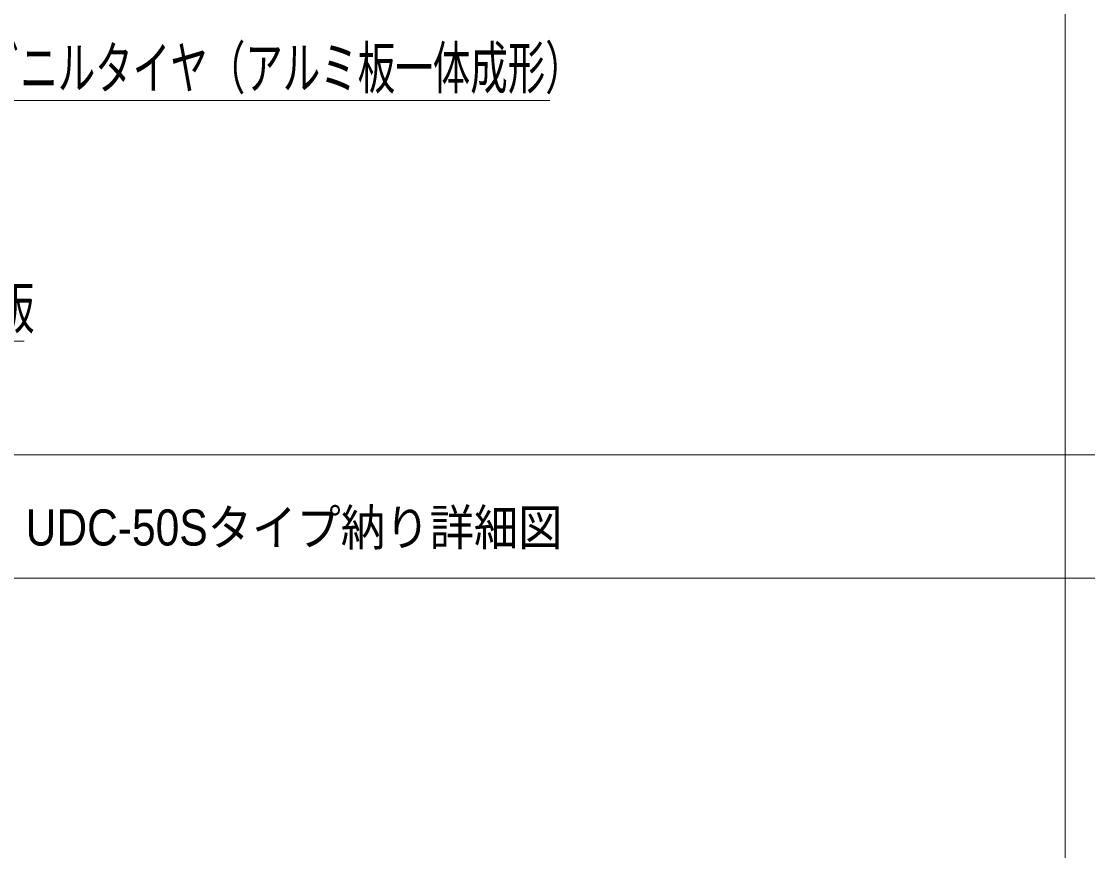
# Model space of a CAD drawing. Units: millimetres, scale not verified. Extents: x -401 to 399, y -277 to 277.
# Drawn here: x -228.4 to -68.3, y -152.4 to -27.9 of the extents above; entities that cross this region are included whole.
import ezdxf
from ezdxf.enums import TextEntityAlignment as Align

# ---------------------------------------------------------------- set-up
doc = ezdxf.new("R2010")
doc.units = ezdxf.units.MM
doc.header["$LTSCALE"] = 2
doc.layers.add('0-0_zumenwaku', color=5, linetype='Continuous', lineweight=9)
doc.layers.add('0-F_6文字', color=2, linetype='Continuous', lineweight=9)
doc.layers.add('0-1_moji', color=2, linetype='Continuous')
doc.styles.add('ＭＳ ゴシック', font='')
doc.styles.add('ＭＳ Ｐゴシック', font='')
doc.styles.get('ＭＳ ゴシック').set_extended_font_data('MS Gothic')
doc.styles.get('ＭＳ Ｐゴシック').set_extended_font_data('MS PGothic')

# ---------------------------------------------------------------- blocks, each defined once
blk = doc.blocks.new('MLeader4')
at = {"layer": '0-F_6文字'}
blk.add_line((-261.148, -59.753), (-262.332, -56.952), dxfattribs=at)
at = {"layer": '0-F_6文字', "color": 1}
blk.add_line((-249.218, -75.937), (-227.973, -75.937), dxfattribs=at)
at = {"layer": '0-F_6文字'}
blk.add_lwpolyline([(-260.303, -59.218), (-262.332, -56.952), (-260.725, -59.486)], dxfattribs=at)
at = {"layer": '0-F_6文字', "color": 1}
blk.add_lwpolyline([(-260.725, -59.486), (-250.298, -75.937), (-249.218, -75.937)], dxfattribs=at)
at = {"layer": '0-F_6文字', "style": 'ＭＳ ゴシック', "width": 0.65}
blk.add_text('アルミ板', height=6.349, dxfattribs=at).set_placement((-248.948, -75.97), align=Align.BOTTOM_LEFT)
blk = doc.blocks.new('MLeader5')
at = {"layer": '0-F_6文字', "color": 1}
blk.add_line((-233.84, -39.779), (-149.071, -39.779), dxfattribs=at)
at = {"layer": '0-F_6文字'}
blk.add_line((-254.333, -52.65), (-257.136, -53.831), dxfattribs=at)
at = {"layer": '0-F_6文字', "color": 1}
blk.add_lwpolyline([(-254.6, -52.228), (-234.92, -39.779), (-233.84, -39.779)], dxfattribs=at)
at = {"layer": '0-F_6文字'}
blk.add_lwpolyline([(-254.868, -51.805), (-257.136, -53.831), (-254.6, -52.228)], dxfattribs=at)
at = {"layer": '0-F_6文字', "style": 'ＭＳ ゴシック', "width": 0.65}
blk.add_text('ビニルタイヤ（アルミ板一体成形）', height=6.349, dxfattribs=at).set_placement((-234.202, -39.944), align=Align.BOTTOM_LEFT)

msp = doc.modelspace()

# ---------------------------------------------------------------- linework, layer by layer
at = {"layer": '0-0_zumenwaku'}
for p, q in [((-71.721, 276.997), (-71.721, -277.003)), ((257.079, -93.003), (-400.921, -93.003)), ((-400.521, -111.526), (257.079, -111.526))]:
    msp.add_line(p, q, dxfattribs=at)

# ---------------------------------------------------------------- block references
at = {"layer": '0-F_6文字'}
for name in ['MLeader5', 'MLeader4']:
    msp.add_blockref(name, (0, 0), dxfattribs=at)

# ---------------------------------------------------------------- texts
at = {"layer": '0-1_moji', "style": 'ＭＳ Ｐゴシック', "width": 0.9}
msp.add_text('UDC-50Sタイプ納り詳細図', height=5.425, dxfattribs=at).set_placement((-227.768, -108.242), align=Align.BOTTOM_LEFT)

doc.saveas('drawing.dxf')
